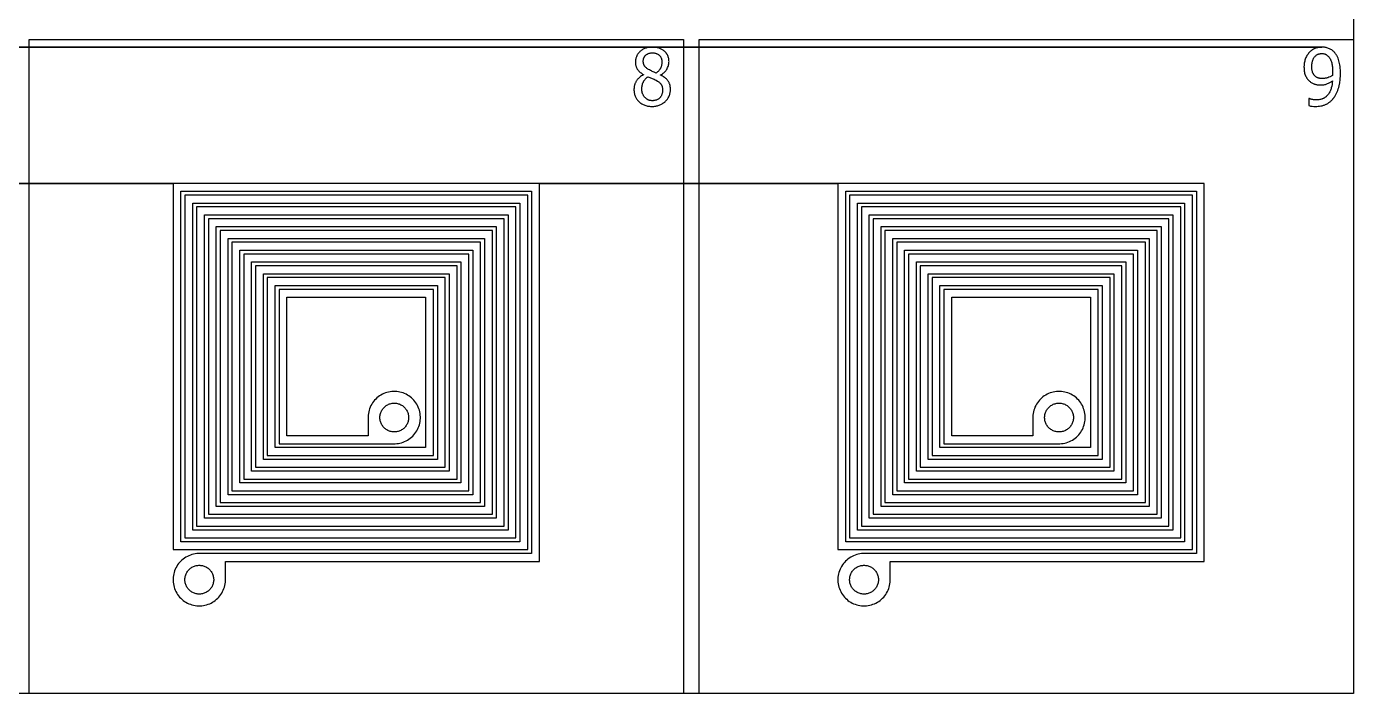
# Model space of a CAD drawing. Extents: x -38100 to 38100, y -38100 to 38100.
# Drawn here: x -12600 to 38100, y -38100 to -12600 of the extents above; entities that cross this region are included whole.
import ezdxf

# ---------------------------------------------------------------- set-up
doc = ezdxf.new("R2010")
doc.units = 0
doc.layers.add('L0D0_0', color=1, linetype='CONTINUOUS')

msp = doc.modelspace()

# ---------------------------------------------------------------- linework, layer by layer
at = {"layer": 'L0D0_0'}
for points in [[(-38100, 38100), (38100, 38100), (38100, -38100), (-38100, -38100)], [(-12500, -38100), (-12500, -13100), (12500, -13100), (12500, -38100)], [(13100, -38100), (13100, -13100), (38100, -13100)], [(-38100, -13387.359), (11306.692, -13387.359), (11276.65, -13388.086), (11246.639, -13389.386), (11216.693, -13391.794), (11186.866, -13395.475), (11157.222, -13400.389), (11127.798, -13406.47), (11098.611, -13413.639), (11069.738, -13421.973), (11041.327, -13431.739), (11013.475, -13443.024), (10986.201, -13455.651), (10959.536, -13469.502), (10933.537, -13484.574), (10908.301, -13500.896), (10883.982, -13518.535), (10860.619, -13537.428), (10838.083, -13557.327), (10816.422, -13578.164), (10795.968, -13600.154), (10776.833, -13623.319), (10758.776, -13647.369), (10741.916, -13672.249), (10734.12, -13685.082), (10726.821, -13698.204), (10719.975, -13711.58), (10713.522, -13725.161), (10701.597, -13752.77), (10691.168, -13780.944), (10682.626, -13809.738), (10675.838, -13839.027), (10670.537, -13868.623), (10666.871, -13898.436), (10665.711, -13913.405), (10664.909, -13928.402), (10664.604, -13935.909), (10664.345, -13943.419), (10664.227, -13947.175), (10664.115, -13950.932), (10664.06, -13952.81), (10664.006, -13954.689), (10663.979, -13955.628), (10663.953, -13956.567), (10663.939, -13957.037), (10663.926, -13957.507), (10663.919, -13957.741), (10663.913, -13957.976), (10663.909, -13958.094), (10663.903, -13958.328), (10663.899, -13958.446), (10665.322, -13996.086), (10668.128, -14033.605), (10670.471, -14052.279), (10673.547, -14070.86), (10677.359, -14089.311), (10681.912, -14107.595), (10687.209, -14125.676), (10693.252, -14143.517), (10700.048, -14161.082), (10707.6, -14178.336), (10715.909, -14195.242), (10724.965, -14211.761), (10734.753, -14227.854), (10745.26, -14243.483), (10756.446, -14258.634), (10768.246, -14273.315), (10780.595, -14287.536), (10793.429, -14301.309), (10820.337, -14327.638), (10848.556, -14352.583), (10877.879, -14376.204), (10908.326, -14398.31), (10923.938, -14408.806), (10939.735, -14419.035), (10955.655, -14429.085), (10971.637, -14439.046), (10971.637, -14447.583), (10932.734, -14468.1), (10894.974, -14490.654), (10858.895, -14515.802), (10824.25, -14542.904), (10807.61, -14557.28), (10791.537, -14572.294), (10776.022, -14587.889), (10761.099, -14604.048), (10746.847, -14620.794), (10733.248, -14638.081), (10720.192, -14655.784), (10707.685, -14673.874), (10695.859, -14692.418), (10684.777, -14711.428), (10674.433, -14730.858), (10664.817, -14750.664), (10655.921, -14770.799), (10647.755, -14791.234), (10640.341, -14811.952), (10633.701, -14832.935), (10627.86, -14854.164), (10622.847, -14875.606), (10618.694, -14897.223), (10615.435, -14918.976), (10613.066, -14940.827), (10611.406, -14962.751), (10610.768, -14973.733), (10610.218, -14984.723), (10609.967, -14990.221), (10609.727, -14995.719), (10609.61, -14998.469), (10609.495, -15001.219), (10609.438, -15002.594), (10609.38, -15003.969), (10609.266, -15006.719), (10610.267, -15038.614), (10612.062, -15070.455), (10615.329, -15102.186), (10620.146, -15133.735), (10626.42, -15165.025), (10634.159, -15195.976), (10643.389, -15226.511), (10654.054, -15256.587), (10666.097, -15286.15), (10679.694, -15315.01), (10695.043, -15342.965), (10711.935, -15370.05), (10730.09, -15396.322), (10749.717, -15421.459), (10760.178, -15433.481), (10770.996, -15445.196), (10782.052, -15456.705), (10793.226, -15468.112), (10819.022, -15491.767), (10845.803, -15514.222), (10874.174, -15534.68), (10903.78, -15553.358), (10934.282, -15570.483), (10965.614, -15586.026), (10997.715, -15599.93), (11030.502, -15612.13), (11063.874, -15622.625), (11097.71, -15631.491), (11131.911, -15638.824), (11166.396, -15644.732), (11201.091, -15649.23), (11235.933, -15652.201), (11253.39, -15653.128), (11270.863, -15653.781), (11288.348, -15654.253), (11305.838, -15654.633), (11339.193, -15653.762), (11372.495, -15652.112), (11405.692, -15648.996), (11438.735, -15644.367), (11471.572, -15638.438), (11504.125, -15631.171), (11536.3, -15622.386), (11568.008, -15612.015), (11599.161, -15600.067), (11629.645, -15586.517), (11659.338, -15571.328), (11688.219, -15554.631), (11716.329, -15536.653), (11743.573, -15517.407), (11769.782, -15496.78), (11794.913, -15474.837), (11818.998, -15451.753), (11842.001, -15427.597), (11863.835, -15402.37), (11884.334, -15376.051), (11903.3, -15348.618), (11920.735, -15320.174), (11936.728, -15290.881), (11951.033, -15260.749), (11963.325, -15229.749), (11973.811, -15198.069), (11982.808, -15165.942), (11990.217, -15133.421), (11995.842, -15100.53), (11999.561, -15067.382), (12000.702, -15050.751), (12001.476, -15034.095), (12001.763, -15025.761), (12002.004, -15017.423), (12002.113, -15013.254), (12002.215, -15009.084), (12002.265, -15006.999), (12002.314, -15004.913), (12002.338, -15003.871), (12002.362, -15002.828), (12002.386, -15001.786), (12002.398, -15001.264), (12002.404, -15001.004), (12002.407, -15000.873), (12002.411, -15000.743), (12002.124, -14978.828), (12001.396, -14956.935), (11999.833, -14935.087), (11997.446, -14913.302), (11994.423, -14891.598), (11990.784, -14869.993), (11986.433, -14848.513), (11981.183, -14827.237), (11974.813, -14806.28), (11967.423, -14785.648), (11959.306, -14765.286), (11950.385, -14745.277), (11940.419, -14725.765), (11929.417, -14706.81), (11917.475, -14688.436), (11904.668, -14670.656), (11891.067, -14653.47), (11876.751, -14636.861), (11861.798, -14620.813), (11846.287, -14605.308), (11830.267, -14590.341), (11813.762, -14575.916), (11796.796, -14562.039), (11779.393, -14548.712), (11743.402, -14523.679), (11706.073, -14500.715), (11687.009, -14489.925), (11667.758, -14479.467), (11658.081, -14474.329), (11648.381, -14469.232), (11643.525, -14466.695), (11638.665, -14464.162), (11636.235, -14462.898), (11633.804, -14461.634), (11632.589, -14461.002), (11631.373, -14460.37), (11630.158, -14459.739), (11628.942, -14459.107), (11628.942, -14450.571), (11663.244, -14430.834), (11696.729, -14409.851), (11712.915, -14398.515), (11728.655, -14386.54), (11743.941, -14373.97), (11758.763, -14360.845), (11773.11, -14347.208), (11786.968, -14333.084), (11800.315, -14318.484), (11813.129, -14303.42), (11825.389, -14287.902), (11837.086, -14271.951), (11848.221, -14255.599), (11858.795, -14238.877), (11878.276, -14204.453), (11895.605, -14168.901), (11910.875, -14132.419), (11923.921, -14095.085), (11929.506, -14076.1), (11934.394, -14056.915), (11938.515, -14037.559), (11941.795, -14018.062), (11944.18, -13998.454), (11945.803, -13978.762), (11946.917, -13959.014), (11947.777, -13939.239), (11947.01, -13909.55), (11945.181, -13879.944), (11941.486, -13850.503), (11936.122, -13821.288), (11929.363, -13792.376), (11920.999, -13763.903), (11916.141, -13749.875), (11910.836, -13736.007), (11905.093, -13722.316), (11898.922, -13708.817), (11885.383, -13682.401), (11870.396, -13656.764), (11862.364, -13644.277), (11853.942, -13632.056), (11845.105, -13620.136), (11835.864, -13608.524), (11816.365, -13586.131), (11795.795, -13564.716), (11774.197, -13544.36), (11751.519, -13525.211), (11727.855, -13507.282), (11703.329, -13490.556), (11677.995, -13475.085), (11651.897, -13460.938), (11625.103, -13448.159), (11597.694, -13436.766), (11569.772, -13426.682), (11541.436, -13417.827), (11512.746, -13410.219), (11483.752, -13403.882), (11454.523, -13398.702), (11425.129, -13394.523), (11395.617, -13391.338), (11366.021, -13389.231), (11351.2, -13388.555), (11336.37, -13388.057), (11328.952, -13387.856), (11321.533, -13387.678), (11317.823, -13387.595), (11314.113, -13387.515), (11312.257, -13387.476), (11310.402, -13387.437), (11309.475, -13387.417), (11308.547, -13387.398), (11308.083, -13387.388), (11307.62, -13387.378), (11307.388, -13387.374), (11307.156, -13387.369), (11307.04, -13387.366), (11306.924, -13387.364), (11306.808, -13387.361), (11306.692, -13387.359), (36891.326, -13387.359), (36857.759, -13388.551), (36824.282, -13390.859), (36790.986, -13395.145), (36757.966, -13401.331), (36725.311, -13409.165), (36693.078, -13418.559), (36661.322, -13429.459), (36630.097, -13441.818), (36599.476, -13455.609), (36569.581, -13470.894), (36540.537, -13487.731), (36512.393, -13506.06), (36485.221, -13525.823), (36459.305, -13547.159), (36446.907, -13558.46), (36434.818, -13570.099), (36422.934, -13581.963), (36411.153, -13593.941), (36386.761, -13622.498), (36363.31, -13651.808), (36341.513, -13682.39), (36321.492, -13714.17), (36303.207, -13746.971), (36286.488, -13780.6), (36271.275, -13814.933), (36257.681, -13849.941), (36245.818, -13885.577), (36235.778, -13921.759), (36227.516, -13958.389), (36220.809, -13995.352), (36215.6, -14032.551), (36212.108, -14069.925), (36211.019, -14088.66), (36210.255, -14107.417), (36209.706, -14126.188), (36209.266, -14144.967), (36210.34, -14184.253), (36212.09, -14223.502), (36215.172, -14262.674), (36219.948, -14301.689), (36226.554, -14340.434), (36235.097, -14378.797), (36245.645, -14416.664), (36258.32, -14453.875), (36265.521, -14472.161), (36273.332, -14490.195), (36281.745, -14507.959), (36290.736, -14525.44), (36300.28, -14542.626), (36310.357, -14559.501), (36320.97, -14576.043), (36332.127, -14592.226), (36343.836, -14608.022), (36356.107, -14623.395), (36368.948, -14638.288), (36382.367, -14652.643), (36396.365, -14666.413), (36410.844, -14679.682), (36425.643, -14692.616), (36440.603, -14705.383), (36462.661, -14721.911), (36485.147, -14737.795), (36508.427, -14752.478), (36532.428, -14766.02), (36556.913, -14778.693), (36581.938, -14790.188), (36594.717, -14795.305), (36607.677, -14799.967), (36620.785, -14804.216), (36634.011, -14808.097), (36660.71, -14814.897), (36687.672, -14820.507), (36714.836, -14825.038), (36742.141, -14828.696), (36769.535, -14831.603), (36796.999, -14833.595), (36810.752, -14834.21), (36824.516, -14834.628), (36838.286, -14834.915), (36852.059, -14835.136), (36881.851, -14834.515), (36911.58, -14832.988), (36941.191, -14829.886), (36970.664, -14825.471), (36999.959, -14820.044), (37028.956, -14813.282), (37057.542, -14804.911), (37085.668, -14795.085), (37113.314, -14783.999), (37140.493, -14771.822), (37167.239, -14758.722), (37193.609, -14744.865), (37219.584, -14730.285), (37245.044, -14714.846), (37257.569, -14706.798), (37269.993, -14698.59), (37282.349, -14690.276), (37294.672, -14681.908), (37288.911, -14748.47), (37280.79, -14814.79), (37268.85, -14880.519), (37253.073, -14945.453), (37243.754, -14977.537), (37233.174, -15009.223), (37221.24, -15040.433), (37208.002, -15071.117), (37193.447, -15101.193), (37177.488, -15130.547), (37160.067, -15159.062), (37141.162, -15186.616), (37120.764, -15213.084), (37098.878, -15238.333), (37075.53, -15262.24), (37050.755, -15284.671), (37037.837, -15295.271), (37024.565, -15305.422), (37010.947, -15315.105), (36997.005, -15324.319), (36982.763, -15333.064), (36968.242, -15341.341), (36953.458, -15349.135), (36938.422, -15356.425), (36923.143, -15363.19), (36907.638, -15369.421), (36891.933, -15375.133), (36876.053, -15380.343), (36843.874, -15389.336), (36811.246, -15396.554), (36778.284, -15402.105), (36745.089, -15405.855), (36728.433, -15407.019), (36711.75, -15407.814), (36703.402, -15408.11), (36695.051, -15408.361), (36690.874, -15408.473), (36686.697, -15408.58), (36684.609, -15408.632), (36682.52, -15408.683), (36681.476, -15408.708), (36680.431, -15408.734), (36679.909, -15408.746), (36679.387, -15408.759), (36679.126, -15408.765), (36678.865, -15408.772), (36678.734, -15408.775), (36678.604, -15408.778), (36678.473, -15408.781), (36678.343, -15408.784), (36644.409, -15407.614), (36610.567, -15405.443), (36576.906, -15401.36), (36543.5, -15395.319), (36510.413, -15387.74), (36477.734, -15378.675), (36461.572, -15373.52), (36445.557, -15367.906), (36429.882, -15361.45), (36414.567, -15354.151), (36400.482, -15354.151), (36400.482, -15624.756), (36430.146, -15632.701), (36460.037, -15639.569), (36490.298, -15644.613), (36520.798, -15648.226), (36581.999, -15652.83), (36643.343, -15654.633), (36695.694, -15653.731), (36747.954, -15650.647), (36800.043, -15645.309), (36851.804, -15637.456), (36903.007, -15626.527), (36953.46, -15612.543), (36978.353, -15604.43), (37002.977, -15595.527), (37027.247, -15585.713), (37051.088, -15574.9), (37074.503, -15563.176), (37097.499, -15550.641), (37120.063, -15537.336), (37142.177, -15523.295), (37163.825, -15508.55), (37184.991, -15493.124), (37205.656, -15477.035), (37225.804, -15460.296), (37245.416, -15442.923), (37264.461, -15424.929), (37282.9, -15406.324), (37300.694, -15387.118), (37317.833, -15367.343), (37334.448, -15347.118), (37342.614, -15336.884), (37350.714, -15326.594), (37354.746, -15321.434), (37358.77, -15316.266), (37360.78, -15313.681), (37362.789, -15311.095), (37363.793, -15309.801), (37364.797, -15308.508), (37366.805, -15305.92), (37383.834, -15281.246), (37400.311, -15256.206), (37415.898, -15230.596), (37430.594, -15204.465), (37457.611, -15150.945), (37481.601, -15096.003), (37502.619, -15039.855), (37521.09, -14982.817), (37537.272, -14925.089), (37551.388, -14866.817), (37574.145, -14749.084), (37590.147, -14630.245), (37595.599, -14570.528), (37599.239, -14510.685), (37600.404, -14480.734), (37601.25, -14450.769), (37601.587, -14435.782), (37601.883, -14420.794), (37602.021, -14413.3), (37602.154, -14405.805), (37602.219, -14402.058), (37602.283, -14398.31), (37602.315, -14396.437), (37602.379, -14392.689), (37602.411, -14390.816), (37600.326, -14283.405), (37593.338, -14176.197), (37587.524, -14122.792), (37580.177, -14069.575), (37570.754, -14016.691), (37559.262, -13964.211), (37545.157, -13912.383), (37528.534, -13861.281), (37509.467, -13811.049), (37487.662, -13761.956), (37475.701, -13737.892), (37463.03, -13714.173), (37449.598, -13690.868), (37435.277, -13668.123), (37419.936, -13646.092), (37403.551, -13624.835), (37395.06, -13614.43), (37386.43, -13604.128), (37382.077, -13599.005), (37377.708, -13593.895), (37375.518, -13591.344), (37372.23, -13587.519), (37368.939, -13583.697), (37345.467, -13560.146), (37321.216, -13537.436), (37308.585, -13526.635), (37295.603, -13516.245), (37282.295, -13506.271), (37268.685, -13496.718), (37240.649, -13478.852), (37211.677, -13462.549), (37181.908, -13447.752), (37151.408, -13434.523), (37120.24, -13422.946), (37088.489, -13413.117), (37056.254, -13405.012), (37023.658, -13398.414), (36990.803, -13393.271), (36957.754, -13389.859), (36941.176, -13388.836), (36924.573, -13388.155), (36907.954, -13387.7), (36891.326, -13387.359), (-38100, -13387.359)], [(-15600, -18600), (-7000, -18600), (-7000, -32600), (6550, -32600), (6550, -19050), (-6550, -19050), (-6550, -32150), (6100, -32150), (6100, -19500), (-6100, -19500), (-6100, -31700), (5650, -31700), (5650, -19950), (-5650, -19950), (-5650, -31250), (5200, -31250), (5200, -20400), (-5200, -20400), (-5200, -30800), (4750, -30800), (4750, -20850), (-4750, -20850), (-4750, -30350), (4300, -30350), (4300, -21300), (-4300, -21300), (-4300, -29900), (3850, -29900), (3850, -21750), (-3850, -21750), (-3850, -29450), (3400, -29450), (3400, -22200), (-3400, -22200), (-3400, -29000), (2950, -29000), (2950, -22650), (-2950, -22650), (-2950, -28550), (1481.426, -28550), (1544.155, -28546.053), (1606.512, -28538.176), (1668.251, -28526.399), (1729.129, -28510.768), (1788.905, -28491.345), (1847.344, -28468.208), (1904.215, -28441.446), (1959.293, -28411.167), (2012.361, -28377.489), (2063.21, -28340.545), (2111.638, -28300.481), (2157.456, -28257.456), (2200.481, -28211.638), (2240.545, -28163.21), (2277.489, -28112.361), (2311.167, -28059.293), (2341.446, -28004.215), (2368.208, -27947.344), (2391.345, -27888.905), (2410.768, -27829.129), (2426.399, -27768.251), (2438.176, -27706.512), (2446.053, -27644.155), (2450, -27581.426), (2450, -27518.574), (2446.053, -27455.845), (2438.176, -27393.488), (2426.399, -27331.749), (2410.768, -27270.871), (2391.345, -27211.095), (2368.208, -27152.656), (2341.446, -27095.785), (2311.167, -27040.707), (2277.489, -26987.639), (2240.545, -26936.79), (2200.481, -26888.362), (2157.456, -26842.544), (2111.638, -26799.519), (2063.21, -26759.455), (2012.361, -26722.511), (1959.293, -26688.833), (1904.215, -26658.554), (1847.344, -26631.792), (1788.905, -26608.655), (1729.129, -26589.232), (1668.251, -26573.601), (1606.512, -26561.824), (1544.155, -26553.947), (1481.426, -26550), (1418.574, -26550), (1355.845, -26553.947), (1293.488, -26561.824), (1231.749, -26573.601), (1170.871, -26589.232), (1111.095, -26608.655), (1052.656, -26631.792), (995.785, -26658.554), (940.707, -26688.833), (887.639, -26722.511), (836.79, -26759.455), (788.362, -26799.519), (742.544, -26842.544), (699.519, -26888.362), (659.455, -26936.79), (622.511, -26987.639), (588.833, -27040.707), (558.554, -27095.785), (531.792, -27152.656), (508.655, -27211.095), (489.232, -27270.871), (473.601, -27331.749), (461.824, -27393.488), (453.947, -27455.845), (450, -27518.574), (450, -28250), (-2650, -28250), (-2650, -22950), (2650, -22950), (2650, -28700), (-3100, -28700), (-3100, -22500), (3100, -22500), (3100, -29150), (-3550, -29150), (-3550, -22050), (3550, -22050), (3550, -29600), (-4000, -29600), (-4000, -21600), (4000, -21600), (4000, -30050), (-4450, -30050), (-4450, -21150), (4450, -21150), (4450, -30500), (-4900, -30500), (-4900, -20700), (4900, -20700), (4900, -30950), (-5350, -30950), (-5350, -20250), (5350, -20250), (5350, -31400), (-5800, -31400), (-5800, -19800), (5800, -19800), (5800, -31850), (-6250, -31850), (-6250, -19350), (6250, -19350), (6250, -32300), (-6700, -32300), (-6700, -18900), (6700, -18900), (6700, -32750), (-6031.426, -32750), (-6094.155, -32753.947), (-6156.512, -32761.824), (-6218.251, -32773.601), (-6279.129, -32789.232), (-6338.905, -32808.655), (-6397.344, -32831.792), (-6454.215, -32858.554), (-6509.293, -32888.833), (-6562.361, -32922.511), (-6613.21, -32959.455), (-6661.638, -32999.519), (-6707.456, -33042.544), (-6750.481, -33088.362), (-6790.545, -33136.79), (-6827.489, -33187.639), (-6861.167, -33240.707), (-6891.446, -33295.785), (-6918.208, -33352.656), (-6941.345, -33411.095), (-6960.768, -33470.871), (-6976.399, -33531.749), (-6988.176, -33593.488), (-6996.053, -33655.845), (-7000, -33718.574), (-7000, -33781.426), (-6996.053, -33844.155), (-6988.176, -33906.512), (-6976.399, -33968.251), (-6960.768, -34029.129), (-6941.345, -34088.905), (-6918.208, -34147.344), (-6891.446, -34204.215), (-6861.167, -34259.293), (-6827.489, -34312.361), (-6790.545, -34363.21), (-6750.481, -34411.638), (-6707.456, -34457.456), (-6661.638, -34500.481), (-6613.21, -34540.545), (-6562.361, -34577.489), (-6509.293, -34611.167), (-6454.215, -34641.446), (-6397.344, -34668.208), (-6338.905, -34691.345), (-6279.129, -34710.768), (-6218.251, -34726.399), (-6156.512, -34738.176), (-6094.155, -34746.053), (-6031.426, -34750), (-5968.574, -34750), (-5905.845, -34746.053), (-5843.488, -34738.176), (-5781.749, -34726.399), (-5720.871, -34710.768), (-5661.095, -34691.345), (-5602.656, -34668.208), (-5545.785, -34641.446), (-5490.707, -34611.167), (-5437.639, -34577.489), (-5386.79, -34540.545), (-5338.362, -34500.481), (-5292.544, -34457.456), (-5249.519, -34411.638), (-5209.455, -34363.21), (-5172.511, -34312.361), (-5138.833, -34259.293), (-5108.554, -34204.215), (-5081.792, -34147.344), (-5058.655, -34088.905), (-5039.232, -34029.129), (-5023.601, -33968.251), (-5011.824, -33906.512), (-5003.947, -33844.155), (-5000, -33781.426), (-5000, -33050), (7000, -33050), (7000, -18600), (18400, -18600), (18400, -32600), (31950, -32600), (31950, -19050), (18850, -19050), (18850, -32150), (31500, -32150), (31500, -19500), (19300, -19500), (19300, -31700), (31050, -31700), (31050, -19950), (19750, -19950), (19750, -31250), (30600, -31250), (30600, -20400), (20200, -20400), (20200, -30800), (30150, -30800), (30150, -20850), (20650, -20850), (20650, -30350), (29700, -30350), (29700, -21300), (21100, -21300), (21100, -29900), (29250, -29900), (29250, -21750), (21550, -21750), (21550, -29450), (28800, -29450), (28800, -22200), (22000, -22200), (22000, -29000), (28350, -29000), (28350, -22650), (22450, -22650), (22450, -28550), (26881.426, -28550), (26944.155, -28546.053), (27006.512, -28538.176), (27068.251, -28526.399), (27129.129, -28510.768), (27188.905, -28491.345), (27247.344, -28468.208), (27304.215, -28441.446), (27359.293, -28411.167), (27412.361, -28377.489), (27463.21, -28340.545), (27511.638, -28300.481), (27557.456, -28257.456), (27600.481, -28211.638), (27640.545, -28163.21), (27677.489, -28112.361), (27711.167, -28059.293), (27741.446, -28004.215), (27768.208, -27947.344), (27791.345, -27888.905), (27810.768, -27829.129), (27826.399, -27768.251), (27838.176, -27706.512), (27846.053, -27644.155), (27850, -27581.426), (27850, -27518.574), (27846.053, -27455.845), (27838.176, -27393.488), (27826.399, -27331.749), (27810.768, -27270.871), (27791.345, -27211.095), (27768.208, -27152.656), (27741.446, -27095.785), (27711.167, -27040.707), (27677.489, -26987.639), (27640.545, -26936.79), (27600.481, -26888.362), (27557.456, -26842.544), (27511.638, -26799.519), (27463.21, -26759.455), (27412.361, -26722.511), (27359.293, -26688.833), (27304.215, -26658.554), (27247.344, -26631.792), (27188.905, -26608.655), (27129.129, -26589.232), (27068.251, -26573.601), (27006.512, -26561.824), (26944.155, -26553.947), (26881.426, -26550), (26818.574, -26550), (26755.845, -26553.947), (26693.488, -26561.824), (26631.749, -26573.601), (26570.871, -26589.232), (26511.095, -26608.655), (26452.656, -26631.792), (26395.785, -26658.554), (26340.707, -26688.833), (26287.639, -26722.511), (26236.79, -26759.455), (26188.362, -26799.519), (26142.544, -26842.544), (26099.519, -26888.362), (26059.455, -26936.79), (26022.511, -26987.639), (25988.833, -27040.707), (25958.554, -27095.785), (25931.792, -27152.656), (25908.655, -27211.095), (25889.232, -27270.871), (25873.601, -27331.749), (25861.824, -27393.488), (25853.947, -27455.845), (25850, -27518.574), (25850, -28250), (22750, -28250), (22750, -22950), (28050, -22950), (28050, -28700), (22300, -28700), (22300, -22500), (28500, -22500), (28500, -29150), (21850, -29150), (21850, -22050), (28950, -22050), (28950, -29600), (21400, -29600), (21400, -21600), (29400, -21600), (29400, -30050), (20950, -30050), (20950, -21150), (29850, -21150), (29850, -30500), (20500, -30500), (20500, -20700), (30300, -20700), (30300, -30950), (20050, -30950), (20050, -20250), (30750, -20250), (30750, -31400), (19600, -31400), (19600, -19800), (31200, -19800), (31200, -31850), (19150, -31850), (19150, -19350), (31650, -19350), (31650, -32300), (18700, -32300), (18700, -18900), (32100, -18900), (32100, -32750), (19368.574, -32750), (19305.845, -32753.947), (19243.488, -32761.824), (19181.749, -32773.601), (19120.871, -32789.232), (19061.095, -32808.655), (19002.656, -32831.792), (18945.785, -32858.554), (18890.707, -32888.833), (18837.639, -32922.511), (18786.79, -32959.455), (18738.362, -32999.519), (18692.544, -33042.544), (18649.519, -33088.362), (18609.455, -33136.79), (18572.511, -33187.639), (18538.833, -33240.707), (18508.554, -33295.785), (18481.792, -33352.656), (18458.655, -33411.095), (18439.232, -33470.871), (18423.601, -33531.749), (18411.824, -33593.488), (18403.947, -33655.845), (18400, -33718.574), (18400, -33781.426), (18403.947, -33844.155), (18411.824, -33906.512), (18423.601, -33968.251), (18439.232, -34029.129), (18458.655, -34088.905), (18481.792, -34147.344), (18508.554, -34204.215), (18538.833, -34259.293), (18572.511, -34312.361), (18609.455, -34363.21), (18649.519, -34411.638), (18692.544, -34457.456), (18738.362, -34500.481), (18786.79, -34540.545), (18837.639, -34577.489), (18890.707, -34611.167), (18945.785, -34641.446), (19002.656, -34668.208), (19061.095, -34691.345), (19120.871, -34710.768), (19181.749, -34726.399), (19243.488, -34738.176), (19305.845, -34746.053), (19368.574, -34750), (19431.426, -34750), (19494.155, -34746.053), (19556.512, -34738.176), (19618.251, -34726.399), (19679.129, -34710.768), (19738.905, -34691.345), (19797.344, -34668.208), (19854.215, -34641.446), (19909.293, -34611.167), (19962.361, -34577.489), (20013.21, -34540.545), (20061.638, -34500.481), (20107.456, -34457.456), (20150.481, -34411.638), (20190.545, -34363.21), (20227.489, -34312.361), (20261.167, -34259.293), (20291.446, -34204.215), (20318.208, -34147.344), (20341.345, -34088.905), (20360.768, -34029.129), (20376.399, -33968.251), (20388.176, -33906.512), (20396.053, -33844.155), (20400, -33781.426), (20400, -33050), (32400, -33050), (32400, -18600), (-15600, -18600)]]:
    msp.add_lwpolyline(points, dxfattribs=at)
for points in [[(11462.055, -14377.584), (11385.486, -14348.588), (11310.731, -14315.19), (11274.011, -14297.084), (11237.475, -14278.621), (11200.959, -14260.112), (11164.987, -14240.575), (11144.269, -14227.401), (11123.806, -14213.844), (11103.85, -14199.54), (11084.603, -14184.29), (11066.236, -14167.994), (11048.871, -14150.629), (11040.591, -14141.556), (11032.603, -14132.222), (11024.951, -14122.614), (11017.68, -14112.718), (11010.835, -14102.52), (11004.447, -14092.024), (10998.536, -14081.252), (10993.119, -14070.226), (10988.211, -14058.969), (10983.798, -14047.508), (10979.861, -14035.869), (10976.377, -14024.081), (10973.337, -14012.169), (10970.758, -14000.153), (10968.662, -13988.053), (10967.071, -13975.886), (10965.964, -13963.672), (10965.23, -13951.422), (10964.744, -13939.147), (10964.381, -13926.861), (10964.987, -13910.117), (10965.912, -13893.391), (10967.457, -13876.707), (10969.793, -13860.113), (10973.037, -13843.667), (10977.26, -13827.45), (10982.488, -13811.536), (10988.566, -13795.915), (10995.333, -13780.575), (11002.956, -13765.66), (11007.166, -13758.417), (11011.635, -13751.326), (11016.342, -13744.389), (11021.266, -13737.604), (11031.704, -13724.492), (11042.871, -13712), (11054.705, -13700.137), (11067.141, -13688.901), (11080.139, -13678.322), (11093.694, -13668.476), (11107.766, -13659.379), (11122.263, -13650.966), (11137.141, -13643.254), (11152.411, -13636.366), (11168.036, -13630.31), (11183.926, -13624.98), (11200.023, -13620.327), (11216.3, -13616.364), (11232.727, -13613.064), (11249.269, -13610.366), (11265.897, -13608.279), (11282.59, -13606.91), (11290.954, -13606.499), (11299.325, -13606.222), (11303.513, -13606.12), (11307.702, -13606.034), (11309.797, -13605.996), (11311.892, -13605.96), (11312.94, -13605.943), (11313.987, -13605.925), (11314.511, -13605.917), (11315.035, -13605.908), (11315.296, -13605.904), (11315.82, -13605.896), (11315.886, -13605.895), (11315.951, -13605.894), (11316.017, -13605.893), (11316.082, -13605.892), (11350.763, -13607.212), (11385.332, -13610.336), (11402.483, -13612.985), (11419.491, -13616.448), (11436.335, -13620.66), (11452.977, -13625.601), (11469.348, -13631.359), (11485.388, -13637.992), (11501.061, -13645.462), (11516.314, -13653.756), (11523.749, -13658.233), (11531.037, -13662.944), (11538.172, -13667.886), (11545.156, -13673.042), (11558.677, -13683.936), (11571.595, -13695.532), (11583.873, -13707.797), (11595.506, -13720.677), (11606.541, -13734.083), (11616.903, -13748.01), (11621.765, -13755.197), (11626.386, -13762.544), (11630.771, -13770.036), (11634.93, -13777.657), (11642.611, -13793.221), (11649.532, -13809.138), (11655.768, -13825.347), (11661.117, -13841.854), (11665.355, -13858.675), (11668.726, -13875.714), (11671.481, -13892.863), (11673.391, -13910.102), (11673.947, -13918.754), (11674.288, -13927.423), (11674.401, -13931.762), (11674.486, -13936.102), (11674.521, -13938.273), (11674.553, -13940.445), (11674.568, -13941.53), (11674.583, -13942.616), (11674.59, -13943.159), (11674.598, -13943.702), (11674.601, -13943.973), (11674.605, -13944.245), (11674.607, -13944.38), (11674.608, -13944.516), (11674.612, -13944.788), (11673.891, -13976.222), (11672.154, -14007.582), (11668.595, -14038.793), (11663.36, -14069.801), (11656.704, -14100.529), (11648.305, -14130.802), (11643.335, -14145.709), (11637.846, -14160.439), (11631.848, -14174.976), (11625.348, -14189.301), (11618.329, -14203.377), (11610.764, -14217.158), (11602.624, -14230.596), (11593.902, -14243.662), (11574.986, -14268.777), (11554.603, -14292.744), (11533.017, -14315.596), (11510.214, -14337.19), (11498.401, -14347.538), (11486.394, -14357.672), (11474.257, -14367.664)], [(36919.923, -14589.287), (36884.547, -14588.105), (36849.255, -14585.859), (36831.668, -14584.015), (36814.141, -14581.603), (36796.694, -14578.618), (36779.347, -14575.055), (36762.133, -14570.883), (36745.189, -14565.813), (36736.88, -14562.807), (36728.692, -14559.473), (36720.614, -14555.858), (36712.634, -14552.015), (36696.957, -14543.764), (36681.854, -14534.576), (36667.5, -14524.269), (36653.587, -14513.313), (36634.174, -14495.56), (36615.681, -14476.92), (36607.016, -14467.048), (36598.731, -14456.836), (36590.791, -14446.342), (36583.162, -14435.619), (36575.865, -14424.676), (36568.955, -14413.496), (36562.488, -14402.06), (36556.501, -14390.363), (36550.976, -14378.431), (36545.889, -14366.301), (36541.212, -14354.006), (36536.932, -14341.573), (36529.558, -14316.342), (36523.728, -14290.719), (36519.176, -14264.824), (36515.581, -14238.776), (36512.889, -14212.631), (36511.167, -14186.416), (36510.633, -14173.289), (36510.253, -14160.154), (36509.975, -14147.013), (36509.748, -14133.869), (36510.808, -14089.561), (36513.437, -14045.317), (36518.536, -14001.293), (36526.181, -13957.631), (36530.942, -13935.982), (36536.536, -13914.54), (36543.09, -13893.366), (36550.579, -13872.501), (36558.978, -13851.988), (36568.324, -13831.889), (36578.667, -13812.282), (36590.062, -13793.269), (36602.542, -13774.948), (36616.073, -13757.39), (36630.617, -13740.662), (36646.153, -13724.844), (36654.293, -13717.316), (36662.687, -13710.075), (36671.336, -13703.148), (36680.235, -13696.544), (36698.661, -13684.213), (36717.775, -13672.971), (36727.595, -13667.835), (36737.607, -13663.084), (36747.804, -13658.737), (36758.162, -13654.777), (36768.655, -13651.191), (36779.259, -13647.961), (36789.96, -13645.075), (36800.747, -13642.52), (36822.527, -13638.367), (36844.509, -13635.531), (36855.549, -13634.626), (36866.61, -13633.999), (36872.146, -13633.761), (36877.684, -13633.557), (36880.454, -13633.465), (36883.224, -13633.377), (36884.61, -13633.334), (36885.995, -13633.292), (36886.688, -13633.271), (36887.38, -13633.25), (36887.727, -13633.239), (36888.246, -13633.224), (36888.419, -13633.218), (36888.506, -13633.216), (36888.592, -13633.213), (36888.679, -13633.211), (36888.766, -13633.208), (36907.649, -13633.829), (36926.507, -13634.93), (36945.3, -13636.932), (36963.937, -13640.039), (36982.34, -13644.313), (37000.498, -13649.565), (37018.369, -13655.709), (37035.821, -13662.949), (37044.35, -13667.024), (37052.729, -13671.398), (37060.946, -13676.067), (37068.991, -13681.02), (37084.6, -13691.675), (37099.628, -13703.148), (37114.064, -13715.347), (37127.822, -13728.283), (37134.457, -13735), (37140.977, -13741.836), (37147.418, -13748.751), (37153.821, -13755.706), (37165.951, -13770.354), (37177.732, -13785.25), (37188.817, -13800.643), (37198.995, -13816.67), (37208.355, -13833.22), (37217.032, -13850.148), (37225.13, -13867.343), (37232.682, -13884.77), (37246.247, -13920.239), (37257.945, -13956.381), (37268.024, -13993.014), (37276.565, -14030.028), (37283.53, -14067.363), (37289.038, -14104.948), (37293.343, -14142.695), (37296.633, -14180.538), (37298.984, -14218.446), (37300.48, -14256.393), (37300.977, -14275.375), (37301.358, -14294.361), (37301.663, -14313.351), (37301.928, -14332.341), (37300.363, -14401.104), (37296.38, -14469.778), (37275.373, -14483.369), (37254.045, -14496.437), (37232.156, -14508.56), (37209.721, -14519.641), (37163.59, -14539.009), (37116.463, -14555.806), (37092.543, -14563.139), (37068.392, -14569.676), (37044.033, -14575.382), (37019.482, -14580.203), (36994.756, -14584.068), (36969.891, -14586.834), (36957.42, -14587.756), (36944.931, -14588.413), (36932.43, -14588.895)], [(11311.387, -15436.101), (11290.262, -15435.354), (11269.187, -15433.972), (11248.211, -15431.441), (11227.394, -15427.75), (11206.804, -15422.966), (11186.535, -15417.004), (11166.666, -15409.807), (11147.24, -15401.464), (11137.714, -15396.879), (11128.339, -15392), (11119.136, -15386.811), (11110.123, -15381.302), (11092.629, -15369.444), (11075.743, -15356.718), (11059.489, -15343.215), (11044.002, -15328.849), (11029.28, -15313.686), (11015.229, -15297.887), (11001.937, -15281.458), (10989.603, -15264.31), (10978.215, -15246.503), (10967.629, -15228.205), (10957.854, -15209.472), (10949.011, -15190.282), (10941.143, -15170.666), (10934.243, -15150.689), (10928.278, -15130.416), (10923.203, -15109.905), (10918.963, -15089.204), (10915.498, -15068.352), (10912.835, -15047.385), (10911.089, -15026.334), (10910.559, -15015.787), (10910.196, -15005.229), (10910.06, -14999.947), (10909.944, -14994.665), (10909.892, -14992.023), (10909.843, -14989.381), (10909.795, -14986.739), (10909.783, -14986.079), (10909.772, -14985.418), (10909.76, -14984.758), (10909.757, -14984.592), (10909.754, -14984.427), (10909.753, -14984.345), (10909.751, -14984.262), (10909.75, -14984.18), (10909.748, -14984.097), (10910.936, -14950.316), (10913.082, -14916.608), (10917.049, -14883.055), (10923.063, -14849.787), (10931.093, -14816.953), (10941.104, -14784.674), (10946.843, -14768.776), (10953.072, -14753.062), (10959.797, -14737.556), (10967.027, -14722.279), (10974.766, -14707.256), (10983.005, -14692.498), (10991.721, -14678.016), (11000.894, -14663.819), (11020.534, -14636.318), (11041.85, -14610.086), (11053.121, -14597.48), (11064.8, -14585.251), (11076.887, -14573.437), (11089.384, -14562.073), (11102.273, -14551.168), (11115.467, -14540.625), (11128.866, -14530.323), (11142.366, -14520.142), (11220.243, -14553.491), (11298.533, -14585.852), (11337.766, -14601.821), (11376.851, -14618.15), (11415.273, -14635.975), (11452.665, -14655.872), (11504.043, -14686.259), (11553.594, -14719.533), (11577.178, -14737.838), (11599.7, -14757.438), (11610.47, -14767.778), (11620.859, -14778.511), (11630.809, -14789.662), (11640.22, -14801.265), (11648.981, -14813.354), (11656.995, -14825.956), (11664.234, -14839.029), (11670.7, -14852.504), (11676.401, -14866.308), (11681.38, -14880.382), (11685.713, -14894.676), (11689.474, -14909.137), (11692.719, -14923.722), (11695.446, -14938.408), (11697.638, -14953.174), (11699.282, -14968.001), (11700.407, -14982.871), (11701.134, -14997.774), (11701.598, -15012.698), (11701.928, -15027.633), (11701.475, -15047.588), (11700.628, -15067.518), (11699.023, -15087.399), (11696.603, -15107.21), (11693.493, -15126.927), (11689.684, -15146.514), (11685.033, -15165.919), (11679.419, -15185.072), (11672.763, -15203.886), (11665.067, -15222.3), (11656.44, -15240.297), (11646.946, -15257.848), (11636.582, -15274.908), (11625.281, -15291.36), (11619.239, -15299.299), (11612.928, -15307.026), (11606.37, -15314.549), (11599.594, -15321.88), (11585.483, -15336.002), (11570.652, -15349.353), (11555.078, -15361.826), (11538.817, -15373.4), (11521.949, -15384.072), (11504.503, -15393.761), (11486.503, -15402.38), (11468.024, -15409.922), (11449.15, -15416.408), (11429.96, -15421.885), (11410.525, -15426.408), (11390.898, -15430.038), (11371.13, -15432.796), (11351.264, -15434.625), (11341.307, -15435.193), (11331.339, -15435.591), (11326.353, -15435.743), (11321.365, -15435.874), (11318.871, -15435.934), (11316.376, -15435.991), (11315.129, -15436.019), (11313.882, -15436.046), (11312.634, -15436.074), (11312.323, -15436.08), (11312.011, -15436.087), (11311.855, -15436.091), (11311.699, -15436.094), (11311.621, -15436.096), (11311.543, -15436.097)], [(1432.716, -28100), (1398.215, -28097.829), (1363.919, -28093.497), (1329.962, -28087.019), (1296.479, -28078.422), (1263.602, -28067.74), (1231.461, -28055.014), (1200.182, -28040.296), (1169.889, -28023.642), (1140.702, -28005.119), (1112.735, -27984.8), (1086.099, -27962.765), (1060.899, -27939.101), (1037.235, -27913.901), (1015.2, -27887.265), (994.881, -27859.298), (976.358, -27830.111), (959.704, -27799.818), (944.986, -27768.539), (932.26, -27736.398), (921.578, -27703.521), (912.981, -27670.038), (906.503, -27636.081), (902.171, -27601.785), (900, -27567.284), (900, -27532.716), (902.171, -27498.215), (906.503, -27463.919), (912.981, -27429.962), (921.578, -27396.479), (932.26, -27363.602), (944.986, -27331.461), (959.704, -27300.182), (976.358, -27269.889), (994.881, -27240.702), (1015.2, -27212.735), (1037.235, -27186.099), (1060.899, -27160.899), (1086.099, -27137.235), (1112.735, -27115.2), (1140.702, -27094.881), (1169.889, -27076.358), (1200.182, -27059.704), (1231.461, -27044.986), (1263.602, -27032.26), (1296.479, -27021.578), (1329.962, -27012.981), (1363.919, -27006.503), (1398.215, -27002.171), (1432.716, -27000), (1467.284, -27000), (1501.785, -27002.171), (1536.081, -27006.503), (1570.038, -27012.981), (1603.521, -27021.578), (1636.398, -27032.26), (1668.539, -27044.986), (1699.818, -27059.704), (1730.111, -27076.358), (1759.298, -27094.881), (1787.265, -27115.2), (1813.901, -27137.235), (1839.101, -27160.899), (1862.765, -27186.099), (1884.8, -27212.735), (1905.119, -27240.702), (1923.642, -27269.889), (1940.296, -27300.182), (1955.014, -27331.461), (1967.74, -27363.602), (1978.422, -27396.479), (1987.019, -27429.962), (1993.497, -27463.919), (1997.829, -27498.215), (2000, -27532.716), (2000, -27567.284), (1997.829, -27601.785), (1993.497, -27636.081), (1987.019, -27670.038), (1978.422, -27703.521), (1967.74, -27736.398), (1955.014, -27768.539), (1940.296, -27799.818), (1923.642, -27830.111), (1905.119, -27859.298), (1884.8, -27887.265), (1862.765, -27913.901), (1839.101, -27939.101), (1813.901, -27962.765), (1787.265, -27984.8), (1759.298, -28005.119), (1730.111, -28023.642), (1699.818, -28040.296), (1668.539, -28055.014), (1636.398, -28067.74), (1603.521, -28078.422), (1570.038, -28087.019), (1536.081, -28093.497), (1501.785, -28097.829), (1467.284, -28100)], [(26832.716, -28100), (26798.215, -28097.829), (26763.919, -28093.497), (26729.962, -28087.019), (26696.479, -28078.422), (26663.602, -28067.74), (26631.461, -28055.014), (26600.182, -28040.296), (26569.889, -28023.642), (26540.702, -28005.119), (26512.735, -27984.8), (26486.099, -27962.765), (26460.899, -27939.101), (26437.235, -27913.901), (26415.2, -27887.265), (26394.881, -27859.298), (26376.358, -27830.111), (26359.704, -27799.818), (26344.986, -27768.539), (26332.26, -27736.398), (26321.578, -27703.521), (26312.981, -27670.038), (26306.503, -27636.081), (26302.171, -27601.785), (26300, -27567.284), (26300, -27532.716), (26302.171, -27498.215), (26306.503, -27463.919), (26312.981, -27429.962), (26321.578, -27396.479), (26332.26, -27363.602), (26344.986, -27331.461), (26359.704, -27300.182), (26376.358, -27269.889), (26394.881, -27240.702), (26415.2, -27212.735), (26437.235, -27186.099), (26460.899, -27160.899), (26486.099, -27137.235), (26512.735, -27115.2), (26540.702, -27094.881), (26569.889, -27076.358), (26600.182, -27059.704), (26631.461, -27044.986), (26663.602, -27032.26), (26696.479, -27021.578), (26729.962, -27012.981), (26763.919, -27006.503), (26798.215, -27002.171), (26832.716, -27000), (26867.284, -27000), (26901.785, -27002.171), (26936.081, -27006.503), (26970.038, -27012.981), (27003.521, -27021.578), (27036.398, -27032.26), (27068.539, -27044.986), (27099.818, -27059.704), (27130.111, -27076.358), (27159.298, -27094.881), (27187.265, -27115.2), (27213.901, -27137.235), (27239.101, -27160.899), (27262.765, -27186.099), (27284.8, -27212.735), (27305.119, -27240.702), (27323.642, -27269.889), (27340.296, -27300.182), (27355.014, -27331.461), (27367.74, -27363.602), (27378.422, -27396.479), (27387.019, -27429.962), (27393.497, -27463.919), (27397.829, -27498.215), (27400, -27532.716), (27400, -27567.284), (27397.829, -27601.785), (27393.497, -27636.081), (27387.019, -27670.038), (27378.422, -27703.521), (27367.74, -27736.398), (27355.014, -27768.539), (27340.296, -27799.818), (27323.642, -27830.111), (27305.119, -27859.298), (27284.8, -27887.265), (27262.765, -27913.901), (27239.101, -27939.101), (27213.901, -27962.765), (27187.265, -27984.8), (27159.298, -28005.119), (27130.111, -28023.642), (27099.818, -28040.296), (27068.539, -28055.014), (27036.398, -28067.74), (27003.521, -28078.422), (26970.038, -28087.019), (26936.081, -28093.497), (26901.785, -28097.829), (26867.284, -28100)], [(-6017.284, -34300), (-6051.785, -34297.829), (-6086.081, -34293.497), (-6120.038, -34287.019), (-6153.521, -34278.422), (-6186.398, -34267.74), (-6218.539, -34255.014), (-6249.818, -34240.296), (-6280.111, -34223.642), (-6309.298, -34205.119), (-6337.265, -34184.8), (-6363.901, -34162.765), (-6389.101, -34139.101), (-6412.765, -34113.901), (-6434.8, -34087.265), (-6455.119, -34059.298), (-6473.642, -34030.111), (-6490.296, -33999.818), (-6505.014, -33968.539), (-6517.74, -33936.398), (-6528.422, -33903.521), (-6537.019, -33870.038), (-6543.497, -33836.081), (-6547.829, -33801.785), (-6550, -33767.284), (-6550, -33732.716), (-6547.829, -33698.215), (-6543.497, -33663.919), (-6537.019, -33629.962), (-6528.422, -33596.479), (-6517.74, -33563.602), (-6505.014, -33531.461), (-6490.296, -33500.182), (-6473.642, -33469.889), (-6455.119, -33440.702), (-6434.8, -33412.735), (-6412.765, -33386.099), (-6389.101, -33360.899), (-6363.901, -33337.235), (-6337.265, -33315.2), (-6309.298, -33294.881), (-6280.111, -33276.358), (-6249.818, -33259.704), (-6218.539, -33244.986), (-6186.398, -33232.26), (-6153.521, -33221.578), (-6120.038, -33212.981), (-6086.081, -33206.503), (-6051.785, -33202.171), (-6017.284, -33200), (-5982.716, -33200), (-5948.215, -33202.171), (-5913.919, -33206.503), (-5879.962, -33212.981), (-5846.479, -33221.578), (-5813.602, -33232.26), (-5781.461, -33244.986), (-5750.182, -33259.704), (-5719.889, -33276.358), (-5690.702, -33294.881), (-5662.735, -33315.2), (-5636.099, -33337.235), (-5610.899, -33360.899), (-5587.235, -33386.099), (-5565.2, -33412.735), (-5544.881, -33440.702), (-5526.358, -33469.889), (-5509.704, -33500.182), (-5494.986, -33531.461), (-5482.26, -33563.602), (-5471.578, -33596.479), (-5462.981, -33629.962), (-5456.503, -33663.919), (-5452.171, -33698.215), (-5450, -33732.716), (-5450, -33767.284), (-5452.171, -33801.785), (-5456.503, -33836.081), (-5462.981, -33870.038), (-5471.578, -33903.521), (-5482.26, -33936.398), (-5494.986, -33968.539), (-5509.704, -33999.818), (-5526.358, -34030.111), (-5544.881, -34059.298), (-5565.2, -34087.265), (-5587.235, -34113.901), (-5610.899, -34139.101), (-5636.099, -34162.765), (-5662.735, -34184.8), (-5690.702, -34205.119), (-5719.889, -34223.642), (-5750.182, -34240.296), (-5781.461, -34255.014), (-5813.602, -34267.74), (-5846.479, -34278.422), (-5879.962, -34287.019), (-5913.919, -34293.497), (-5948.215, -34297.829), (-5982.716, -34300)], [(19382.716, -34300), (19348.215, -34297.829), (19313.919, -34293.497), (19279.962, -34287.019), (19246.479, -34278.422), (19213.602, -34267.74), (19181.461, -34255.014), (19150.182, -34240.296), (19119.889, -34223.642), (19090.702, -34205.119), (19062.735, -34184.8), (19036.099, -34162.765), (19010.899, -34139.101), (18987.235, -34113.901), (18965.2, -34087.265), (18944.881, -34059.298), (18926.358, -34030.111), (18909.704, -33999.818), (18894.986, -33968.539), (18882.26, -33936.398), (18871.578, -33903.521), (18862.981, -33870.038), (18856.503, -33836.081), (18852.171, -33801.785), (18850, -33767.284), (18850, -33732.716), (18852.171, -33698.215), (18856.503, -33663.919), (18862.981, -33629.962), (18871.578, -33596.479), (18882.26, -33563.602), (18894.986, -33531.461), (18909.704, -33500.182), (18926.358, -33469.889), (18944.881, -33440.702), (18965.2, -33412.735), (18987.235, -33386.099), (19010.899, -33360.899), (19036.099, -33337.235), (19062.735, -33315.2), (19090.702, -33294.881), (19119.889, -33276.358), (19150.182, -33259.704), (19181.461, -33244.986), (19213.602, -33232.26), (19246.479, -33221.578), (19279.962, -33212.981), (19313.919, -33206.503), (19348.215, -33202.171), (19382.716, -33200), (19417.284, -33200), (19451.785, -33202.171), (19486.081, -33206.503), (19520.038, -33212.981), (19553.521, -33221.578), (19586.398, -33232.26), (19618.539, -33244.986), (19649.818, -33259.704), (19680.111, -33276.358), (19709.298, -33294.881), (19737.265, -33315.2), (19763.901, -33337.235), (19789.101, -33360.899), (19812.765, -33386.099), (19834.8, -33412.735), (19855.119, -33440.702), (19873.642, -33469.889), (19890.296, -33500.182), (19905.014, -33531.461), (19917.74, -33563.602), (19928.422, -33596.479), (19937.019, -33629.962), (19943.497, -33663.919), (19947.829, -33698.215), (19950, -33732.716), (19950, -33767.284), (19947.829, -33801.785), (19943.497, -33836.081), (19937.019, -33870.038), (19928.422, -33903.521), (19917.74, -33936.398), (19905.014, -33968.539), (19890.296, -33999.818), (19873.642, -34030.111), (19855.119, -34059.298), (19834.8, -34087.265), (19812.765, -34113.901), (19789.101, -34139.101), (19763.901, -34162.765), (19737.265, -34184.8), (19709.298, -34205.119), (19680.111, -34223.642), (19649.818, -34240.296), (19618.539, -34255.014), (19586.398, -34267.74), (19553.521, -34278.422), (19520.038, -34287.019), (19486.081, -34293.497), (19451.785, -34297.829), (19417.284, -34300)]]:
    msp.add_lwpolyline(points, close=True, dxfattribs=at)

doc.saveas('drawing.dxf')
